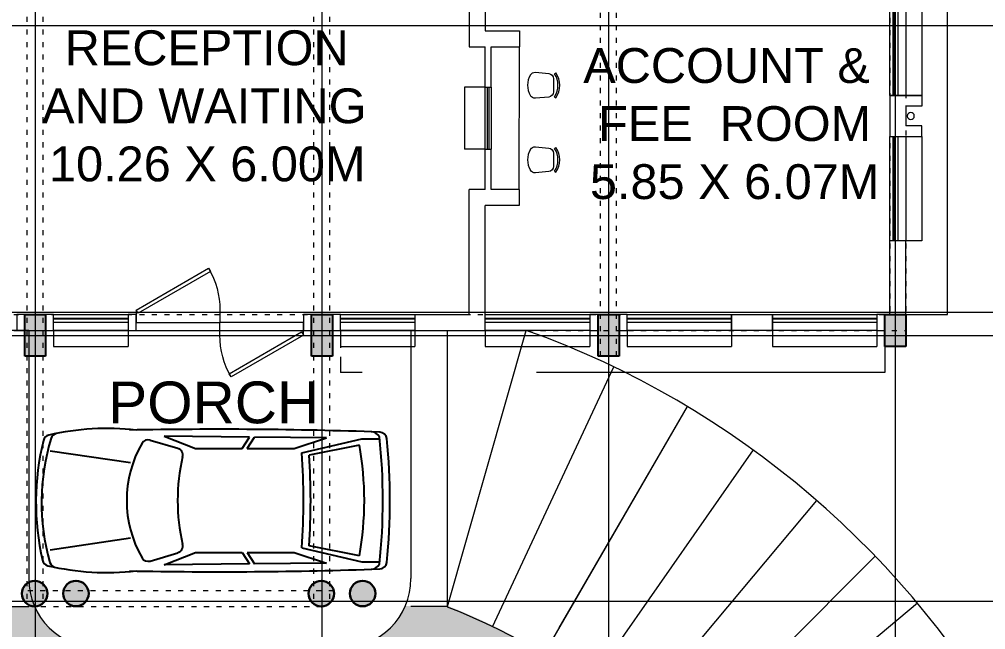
# Model space of a CAD drawing. Header units: inches. Extents: x 719368 to 6315912, y -2624014 to 446967.
# Drawn here: x 5981686 to 5995555, y -2150553 to -2141792 of the extents above; entities that cross this region are included whole.
import ezdxf
from ezdxf.lldxf.tags import DXFTag

# ---------------------------------------------------------------- set-up
doc = ezdxf.new("R2010")
doc.units = ezdxf.units.IN
doc.header["$LTSCALE"] = 20
doc.header["$MEASUREMENT"] = 0
for name, pattern in [('ACAD_ISO03W100', [30, 12, -18]), ('CENTER', [2, 1.25, -0.25, 0.25, -0.25]), ('CENTER2', [1.125, 0.75, -0.125, 0.125, -0.125]), ('DASHED2', [0.375, 0.25, -0.125])]:
    doc.linetypes.add(name, pattern=pattern)
doc.layers.get('0').update_dxf_attribs({"color": 51, "lineweight": 30})
doc.layers.add('Arrow', color=7, linetype='Continuous')
for name, color, linetype, lineweight in [('CLL LEV.', 252, 'Continuous', 18), ('COL HATCH', 254, 'Continuous', 5), ('COLUMN', 2, 'Continuous', 25), ('DOOR', 43, 'Continuous', 13), ('FIXTURE', 15, 'DASHDOT', 9), ('Furniture', 13, 'Continuous', 13), ('GRID', 202, 'CENTER', 5), ('HIDDEN', 181, 'ACAD_ISO03W100', 18), ('Landscaping', 82, 'Continuous', 9), ('PROJ.', 30, 'DASHED2', 13), ('ramp', 9, 'Continuous', 5), ('Text', 7, 'Continuous', 15), ('WALL', 1, 'Continuous', 18), ('window', 71, 'Continuous', 18), ('Window-Wall', 7, 'Continuous', 20)]:
    doc.layers.add(name, color=color, linetype=linetype, lineweight=lineweight)
doc.styles.add('L120', font='simplex.shx', dxfattribs={"height": 1})
doc.styles.add('Tabrej.', font='GOTHIC.TTF', dxfattribs={"height": 1})
tags = doc.linetypes.add('DASHDOT', pattern=[1, 0.5, -0.25, 0, -0.25]).pattern_tags.tags
tags[10:11] = [DXFTag(74, 4), DXFTag(75, 0), DXFTag(340, '0'), DXFTag(46, 1.0), DXFTag(50, 0.0), DXFTag(44, 0.0), DXFTag(45, 0.0)]
tags[8:9] = [DXFTag(74, 4), DXFTag(75, 0), DXFTag(340, '0'), DXFTag(46, 1.0), DXFTag(50, 0.0), DXFTag(44, 0.0), DXFTag(45, 0.0)]
tags[6:7] = [DXFTag(74, 4), DXFTag(75, 0), DXFTag(340, '0'), DXFTag(46, 1.0), DXFTag(50, 0.0), DXFTag(44, 0.0), DXFTag(45, 0.0)]
tags[4:5] = [DXFTag(74, 4), DXFTag(75, 0), DXFTag(340, '0'), DXFTag(46, 1.0), DXFTag(50, 0.0), DXFTag(44, 0.0), DXFTag(45, 0.0)]

# ---------------------------------------------------------------- blocks, each defined once
blk = doc.blocks.new('C2')
at = {"layer": 'COLUMN'}
h = blk.add_hatch(color=7, dxfattribs=at)
h.dxf.hatch_style = 1
h.paths.add_polyline_path([(0.2999999999992724, 0), (0, 0), (0, -0.599999999999909), (0.2999999999992724, -0.599999999999909)])
for p, q in [((0, 0), (0, -0.599999999999909)), ((0.2999999999992724, 0), (0, 0)), ((0.2999999999992724, -0.599999999999909), (0.2999999999992724, 0)), ((0, -0.599999999999909), (0.2999999999992724, -0.599999999999909))]:
    blk.add_line(p, q, dxfattribs=at)
blk = doc.blocks.new('CU')
at = {"layer": 'WALL', "linetype": 'CENTER2'}
h = blk.add_hatch(color=256, dxfattribs=at)
h.dxf.hatch_style = 1
h.paths.add_polyline_path([(0, 0.0350000000000001), (0, -0.2650000000000004), (0.4600000000000364, -0.2650000000000004), (0.4600000000000364, 0.035)])
at = {"layer": 'COLUMN', "linetype": 'CENTER2'}
blk.add_lwpolyline([(0, 0.0350000000000001), (0, -0.2650000000000004), (0.4600000000000364, -0.2650000000000004), (0.4600000000000364, 0.035), (0, 0.0350000000000001)], dxfattribs=at)
blk = doc.blocks.new('*U81')
for p, q in [((0, 0), (0, 5.999999999999999)), ((40, -1.474376176702208e-14), (40, 5.999999999999984))]:
    blk.add_line(p, q)
blk.add_lwpolyline([(0, 8.881784197001252e-16), (34.64101615137753, -20.00000000000001), (35.51601615137753, -18.48445554337724), (0.875, 1.515544456622766)], close=True)
blk.add_arc((0, 0), 40, 330.0000000000001, 359.9999999999999)
blk = doc.blocks.new('New Doors')
at = {"layer": 'DOOR'}
blk.add_line((0, 0.1799072477216317), (1.199381651477543, 0.1799072477216312), dxfattribs=at)
at = {"layer": 'DOOR', "xscale": 0.0299845412869386, "yscale": 0.0299845412869386, "zscale": 0.0299845412869386}
blk.add_blockref('*U81', (0, 0), dxfattribs=at)
blk = doc.blocks.new('chair1')
for p, q in [((527.4870721769571, 223.5729166666651), (555.8742031836962, 242.9956905133836)), ((527.4870721769564, -223.572916666668), (555.8742031836954, -242.9956905133866))]:
    blk.add_line(p, q)
blk.add_lwpolyline([(57.78737914823243, 204.2636756420529, -0.2838044351802746), (154.6206205289036, 253.0051443462078), (416.0407490489385, 230.2729592575098, -0.3890307372447043), (510.2891555102902, 127.4733835630678), (510.2891555102893, -127.4733835630707, -0.3890307372447047), (416.0407490489378, -230.2729592575127), (154.6206205289036, -253.0051443462107, -0.2838044351802786), (57.78737914823093, -204.2636756420537)], format="xyb")
for centre, radius, start, end in [((389.6731711266473, -1.5972e-12), 389.7073621372094, 148.3892090100921, 211.6107909899075), ((200.7266555102896, -1.0829e-12), 395.9257745676757, 325.6196552761551, 34.38034472384486), ((200.7266555102896, -1.0829e-12), 430.3216079010089, 325.6196552761551, 34.38034472384486)]:
    blk.add_arc(centre, radius, start, end)
blk = doc.blocks.new('02PCAR01')
at = {"color": 0, "linetype": 'ByBlock'}
for p, q in [((-137.9997438427015, 26.02802630609608), (-144.9997438427015, 26.02802630609608)), ((-112.5247819854683, 20.16499277812227), (-137.9997438427015, 26.02802630609608)), ((-122.9401215569276, 26.61152007061128), (-92.4825269204805, 26.842350233243)), ((-109.2888132979967, 22.08449975347685), (-122.9401215569276, 26.61152007061128)), ((-89.35098485400908, 22.08449975347685), (-92.4825269204805, 26.842350233243)), ((-90.39052768432225, 26.87140577818968), (-54.31320606322538, 27.31692413403835)), ((-87.23477266372788, 22.08449975347685), (-90.39052768432225, 26.87140577818968)), ((-54.31320606322538, 27.31692413403835), (-67.49966556103323, 22.08449975347685)), ((-48.33139423533862, 25.72324851662847), (-60.00702973400735, 22.19852836608698)), ((-136.9130736546792, 23.49530788033076), (-115.5914849860858, 19.26288349976949)), ((-89.35098485400908, 22.08449975347685), (-109.2888132979967, 22.08449975347685)), ((-67.49966556103323, 22.08449975347685), (-87.23477266372788, 22.08449975347685)), ((-5.999743842701491, 20.97197369390415), (-39.99974384270149, 15.97197369390415)), ((-5.999743842701491, -20.97197369390392), (-39.99974384270149, -15.97197369390392)), ((-112.5133255233961, -20.10595152365045), (-137.9997438427015, -25.97197369390392)), ((-136.9130736546792, -23.35685276945196), (-115.5914849860858, -19.12442838889046)), ((-109.2888132979967, -21.94604464259828), (-122.9401215569276, -26.47306495973271)), ((-89.35098485400908, -21.94604464259805), (-109.2888132979967, -21.94604464259828)), ((-89.35098485400908, -21.94604464259805), (-92.4825269204805, -26.70389512236443)), ((-87.23477266372788, -21.94604464259828), (-90.39052768432225, -26.73295066731089)), ((-67.49966556103323, -21.94604464259828), (-87.23477266372788, -21.94604464259828)), ((-54.31320606322538, -27.17846902315955), (-67.49966556103323, -21.94604464259828)), ((-48.33139423534863, -25.52351837676929), (-60.00702973400189, -21.99879822623257)), ((-137.9997438427015, -25.97197369390392), (-144.9997438427015, -25.97197369390392)), ((-122.9401215569276, -26.47306495973271), (-92.4825269204805, -26.70389512236443)), ((-90.39052768432225, -26.73295066731089), (-54.31320606322538, -27.17846902315955))]:
    blk.add_line(p, q, dxfattribs=at)
for centre, radius, start, end in [((-145.4087945331544, 25.93781619222), 3.135129170786206, 92.11191054820024, 173.4899239594744), ((-77.24322301448001, -1914.326592704805), 1944.596564051584, 88.89024164479488, 92.01225468054943), ((-141.5738679889762, 24.61468900444811), 4.598671866932504, 94.39870535499537, 147.5288077091498), ((-30.01866529687959, -77.69189224817183), 108.3074141948626, 76.66074678640614, 96.565500417639), ((110.8856496775431, 0.09986506992822797), 260.7284208544678, 174.2342012638163, 185.7657987361837), ((111.8924411696164, 0.09986506992822797), 258.7568396342944, 174.0141861234871, 185.985813876513), ((-47.46438045953187, 22.85126538426834), 3, 31.14552362731522, 106.7983717813039), ((-8.860424086256671, 25.33013629940956), 3.135129170786206, 17.81787627694077, 78.39420676235203), ((-95.47226908039147, 0.9123484636440935), 93.12114487892485, 343.0347118802515, 15.8141098076295), ((-5.75369369883947, 24.64295367701561), 3.135129170786206, 14.3451658517873, 76.66074678640665), ((-111.753063082509, 0.9132167133986968), 111.7567944633005, 346.3976144562911, 12.66699730641171), ((-7.970602699153687, 0.09986506992822797), 131.0586831458065, 169.6897201036084, 190.3102798963917), ((-59.14001595820059, 19.32654523372685), 3, 106.7983717813039, 193.6630841216152), ((-87.12257143773559, 0.09986506992822797), 48.72014591624971, 330.077416555536, 29.92258344446025), ((146.0145102396043, 0.09986506992822797), 262.311399289117, 175.797135393886, 184.202864606114), ((147.7145241552159, 0.1035530634626411), 261.0114132064164, 175.5918764209578, 184.4407231079924), ((-142.7041877140125, 0.09986506992777322), 82.74774914337145, 347.0683172584346, 12.93168274156549), ((-59.14001595819491, -19.12681509387244), 3, 166.3369158783852, 253.201628218692), ((-47.46438045954187, -22.65153524440939), 3, 253.2016282186949, 328.8544763726824), ((-145.4087945331537, -25.73808605236354), 3.135129170786206, 186.5100760405258, 267.888089451813), ((-141.5738679889762, -24.41495886459211), 4.598671866932504, 212.4711922908502, 265.6012946450047), ((-30.01866529687959, 77.89162238802783), 108.3074141948626, 263.434499582361, 283.1155720064253), ((-9.36582196846507, -25.23291203340614), 3.135129170786206, 281.3248561490798, 340.8825750929797), ((-6.153390125811029, -24.53717326141214), 3.135129170786206, 283.1155720064243, 344.5941487848717), ((-77.24322301448638, 1914.526322844674), 1944.596564051597, 267.9877453194509, 271.1097583552053)]:
    blk.add_arc(centre, radius, start, end, dxfattribs=at)
blk = doc.blocks.new('1.5 M Window')
at = {"layer": 'CLL LEV.'}
for p, q in [((-0.2299999999995634, 0), (-0.4599999999991269, 0)), ((-0.4599999999991269, 0), (-0.4599999999991269, -1.5)), ((-0.4599999999991269, -1.5), (-0.2299999999995634, -1.5))]:
    blk.add_line(p, q, dxfattribs=at)
at = {"layer": 'window'}
for p, q in [((-0.0650000000005093, 0), (-0.0650000000005093, -1.5)), ((-0.0499999999992724, -1.5), (-0.0499999999992724, 0))]:
    blk.add_line(p, q, dxfattribs=at)
at = {"layer": 'Window-Wall'}
for p, q in [((0, 0), (-0.2299999999995634, 0)), ((-0.2299999999995634, 0), (-0.2299999999995634, -1.5)), ((-0.1149999999997817, 0), (-0.1149999999997817, -1.5)), ((0, -1.5), (0, 0)), ((-0.2299999999995634, -1.5), (0, -1.5))]:
    blk.add_line(p, q, dxfattribs=at)
blk = doc.blocks.new('New Shaft')
at = {"layer": 'FIXTURE'}
blk.add_circle((0.3274999999975989, -0.3024592772420078), 0.05, dxfattribs=at)
at = {"layer": 'WALL'}
for p, q in [((0.0349999999925785, 0), (0.6199999999971624, 0)), ((0.0349999999907595, -4.547e-13), (0.0349999999907595, -0.4599999999995817)), ((0.6199999999971624, -8.527e-13), (0.6199999999953434, -0.4600000000008322)), ((0.1849999999903957, -0.4600000000000364), (0.1849999999903957, -0.2300000000000182)), ((0.1849999999903957, -0.2299999999991655), (0.4699999999993452, -0.2299999999991087)), ((0.4699999999993452, -0.4599999999999796), (0.4699999999993452, -0.2299999999999613)), ((0.0349999999907595, -0.4599999999991269), (0.1849999999922147, -0.4599999999991269)), ((0.6199999999989814, -0.4599999999999796), (0.4699999999975262, -0.4599999999999796))]:
    blk.add_line(p, q, dxfattribs=at)
blk = doc.blocks.new('A$C0E890EBD')
at = {"lineweight": 30, "ltscale": 0.05}
h = blk.add_hatch(color=0, dxfattribs=at)
h.dxf.hatch_style = 1
h.paths.add_polyline_path([(51.19761395838668, -8.004973341356617, 1), (51.56361395838849, -8.004973341356617, 1)])
h = blk.add_hatch(color=0, dxfattribs=at)
h.dxf.hatch_style = 1
h.paths.add_polyline_path([(55.31261395838646, -8.004973341356617, 1), (55.67861395838827, -8.004973341356617, 1)])
at = {"layer": 'COL HATCH'}
h = blk.add_hatch(color=3, dxfattribs=at)
h.dxf.hatch_style = 1
h.paths.add_polyline_path([(50.94587907099685, -4.599999999992633), (50.64587907099758, -4.599999999992633), (50.64587907099758, -3.999999999992724), (50.94587907099685, -3.999999999992724)])
h = blk.add_hatch(color=3, dxfattribs=at)
h.dxf.hatch_style = 1
h.paths.add_polyline_path([(55.0608791266377, -4.599999999992633), (54.76087912663843, -4.599999999992633), (54.76087912663843, -3.999999999992724), (55.0608791266377, -3.999999999992724)])
h = blk.add_hatch(color=3, dxfattribs=at)
h.dxf.hatch_style = 1
h.paths.add_polyline_path([(59.17587907100369, -4.599999999990814), (58.87587907100442, -4.599999999990814), (58.87587907100442, -3.999999999990905), (59.17587907100369, -3.999999999990905)])
at = {"layer": 'COL HATCH', "linetype": 'CENTER2'}
h = blk.add_hatch(color=3, dxfattribs=at)
h.dxf.hatch_style = 1
h.paths.add_polyline_path([(63.29087912664272, -4.459999999989577), (62.99087912664299, -4.459999999989577), (62.99087912664299, -3.999999999989541), (63.29087912664272, -3.999999999989541)])
at = {"layer": 'Landscaping'}
h = blk.add_hatch(dxfattribs=at)
h.set_pattern_fill('DOTS', color=256, scale=1.5, style=0)
h.set_pattern_definition([(0, (45.62476649451719, -12.31345448135789), (0.046875, 0.09375), [0, -0.09375])])
edge = h.paths.add_edge_path()
edge.add_line((46.47283037785382, -10.90895747641957), (46.53921632413358, -10.9535994537116))
edge.add_line((46.53921632413358, -10.9535994537116), (45.62476649451673, -12.31345448135789))
edge.add_line((45.62476649451719, -12.31345448135789), (49.83532021329756, -12.31345448135789))
edge.add_line((49.83532021329756, -12.31345448135789), (51.15940458953719, -11.4272941989484))
edge.add_line((51.15940458953719, -11.4272941989484), (55.74392154436373, -11.4272941989484))
edge.add_line((55.74392154436373, -11.4272941989484), (57.0583021346074, -12.30696009935923))
edge.add_line((57.0583021346074, -12.30696009935923), (61.26110366058765, -12.30696009935923))
edge.add_line((61.26110366058765, -12.30696009935923), (60.3490681162184, -10.95069529375201))
edge.add_line((60.3490681162184, -10.95069529375201), (60.41964037820117, -10.90323818131446))
edge.add_arc((53.44853349965797, -16.51019155638369), 8.946186744209587, 38.81017989663218, 68.5702421947414)
edge.add_line((56.71711496456692, -8.182488843779083), (56.10950712350632, -8.181895578697777))
edge.add_arc((55.18949741953929, -7.789999999988595), 1.000000000002633, 270.00000000009976, 336.9275006287611, ccw=False)
edge.add_line((55.18949741954111, -8.789999999991323), (51.70349741954396, -8.789999999991323))
edge.add_arc((51.70349741954396, -7.789999999991323), 0.9999999999999982, 203.2085638020531, 270.00000000000006, ccw=False)
edge.add_line((50.78442097169045, -8.184079285162397), (50.17526733389286, -8.184329086329626))
edge.add_arc((53.44853349966434, -16.51019155637482), 8.946186744199322, 111.4619927745131, 141.2368117026059)
at = {"layer": 'CLL LEV.'}
for p, q in [((57.25587912660012, -0.7377266229339057), (56.95587912659994, -0.7377266229339057)), ((56.95587912659994, -0.7377266229339057), (56.95587912659994, -1.625500053422684)), ((57.2558791370102, -1.625500053422684), (56.95587912659994, -1.625500053422684)), ((51.06087912659768, -4.230022679110789), (51.06087912659768, -4.460022679110807)), ((52.1321158236633, -4.230022679110789), (52.1321158236633, -4.460022679110807)), ((55.17587912662111, -4.230022679110789), (55.17587912662111, -4.460022679110807)), ((56.24711582368673, -4.230022679110789), (56.24711582368673, -4.460022679110807)), ((57.25617654206462, -4.229999999989104), (57.25617654206462, -4.459999999989122)), ((58.75614072786357, -4.229999999989104), (58.75614072786357, -4.459999999989122)), ((59.29087912660452, -4.229999999990923), (59.29087912660452, -4.459999999990941)), ((60.79087912660452, -4.229999999990923), (60.79087912660452, -4.459999999990941)), ((61.37587912662548, -4.229999999990923), (61.37587912662548, -4.459999999990941)), ((62.87587912662548, -4.229999999990923), (62.87587912662548, -4.459999999990941)), ((51.06087912659768, -4.460022679110807), (52.1321158236633, -4.460022679110807)), ((55.17587912662111, -4.460022679110807), (56.24711582368673, -4.460022679110807)), ((57.25617654206462, -4.459999999989122), (58.75614072786357, -4.459999999989122)), ((59.29087912660452, -4.459999999990941), (60.79087912660452, -4.459999999990941)), ((61.37587912662548, -4.459999999990941), (62.87587912662548, -4.459999999990941))]:
    blk.add_line(p, q, dxfattribs=at)
at = {"layer": 'COLUMN', "color": 3}
for p, q in [((50.64587907099758, -4.599999999992633), (50.64587907099758, -3.999999999992724)), ((50.64587907099758, -3.999999999992724), (50.94587907099685, -3.999999999992724)), ((50.94587907099685, -3.999999999992724), (50.94587907099685, -4.599999999992633)), ((54.76087912663843, -4.599999999992633), (54.76087912663843, -3.999999999992724)), ((54.76087912663843, -3.999999999992724), (55.0608791266377, -3.999999999992724)), ((55.0608791266377, -3.999999999992724), (55.0608791266377, -4.599999999992633)), ((58.87587907100442, -4.599999999990814), (58.87587907100442, -3.999999999990905)), ((58.87587907100442, -3.999999999990905), (59.17587907100369, -3.999999999990905)), ((59.17587907100369, -3.999999999990905), (59.17587907100369, -4.599999999990814)), ((50.94587907099685, -4.599999999992633), (50.64587907099758, -4.599999999992633)), ((55.0608791266377, -4.599999999992633), (54.76087912663843, -4.599999999992633)), ((59.17587907100369, -4.599999999990814), (58.87587907100442, -4.599999999990814))]:
    blk.add_line(p, q, dxfattribs=at)
at = {"layer": 'COLUMN', "color": 3, "linetype": 'CENTER2'}
blk.add_lwpolyline([(63.29087912664272, -4.459999999989577), (62.99087912664299, -4.459999999989577), (62.99087912664299, -3.999999999989541), (63.29087912664272, -3.999999999989541), (63.29087912664272, -4.459999999989577)], dxfattribs=at)
at = {"layer": 'COLUMN', "color": 3, "lineweight": 30, "ltscale": 0.05}
for centre in [(51.38061395838758, -8.004973341356617), (55.49561395838737, -8.004973341356617)]:
    blk.add_circle(centre, 0.183, dxfattribs=at)
at = {"layer": 'Furniture', "ltscale": 10000}
blk.add_line((57.7427723207702, -2.204994176126547), (57.74601072268979, -0.1582325003314509), dxfattribs=at)
at = {"layer": 'PROJ.'}
for p, q in [((63.89087912664309, -3.999999999989541), (63.89087912664309, 1.470000000004802)), ((63.29087912664272, -3.999999999989541), (63.89087912664309, -3.999999999989541)), ((62.99087912664299, -4.229999999989559), (62.99087912664299, -4.829999999989468)), ((62.99087912664299, -4.829999999989468), (55.17587912663748, -4.829999999989468))]:
    blk.add_line(p, q, dxfattribs=at)
at = {"layer": 'PROJ.', "ltscale": 0.05}
blk.add_line((55.17587912663748, -4.230022679112608), (55.17587912663748, -4.829999999989468), dxfattribs=at)
at = {"layer": 'ramp', "ltscale": 0.05}
for p, q in [((50.70349741954215, -4.229999999992742), (49.04210450454184, -4.230681302481798)), ((56.18349695877032, -4.227752766787717), (57.84488987377108, -4.22707146429866)), ((56.71497346666865, -8.189999667026314), (56.71334928487749, -4.229344651053452)), ((56.71497346666865, -8.189999667026314), (57.84488987377108, -4.22707146429866)), ((57.36182125393861, -8.481188679844536), (59.09925178071035, -4.751264246762048)), ((60.15552921126437, -5.320053170765732), (58.09221559397884, -8.876983089245869)), ((60.15552921126437, -5.320053170765732), (58.31229872424865, -8.49758353308971)), ((61.10084550554211, -5.943966614173405), (58.74544103044855, -9.31077050338422)), ((62.01206259365426, -6.667988651491896), (59.37462866905526, -9.813778952178836)), ((62.85386886113383, -7.469027068169453), (59.95538439041275, -10.36988972986524)), ((63.45733903448354, -8.141989818208003), (60.32215036422485, -10.77806535633545)), ((50.17527075902763, -8.192681462338896), (50.70512234323405, -8.192464181285231)), ((56.71497346666865, -8.189999667026314), (56.18512188246223, -8.190216948079978))]:
    blk.add_line(p, q, dxfattribs=at)
for centre, radius, start, end in [((53.44853349966343, -16.51019155637277), 13.04618674419723, 28.60950156388854, 70.30676995308954), ((53.43698794441616, -16.59585758831372), 9.013998446949811, 28.41171832652634, 68.67514281337016)]:
    blk.add_arc(centre, radius, start, end, dxfattribs=at)
at = {"layer": 'WALL'}
for p, q in [((57.2558793391554, 2.300000000004275), (57.2558793391554, 0.0725507470156117)), ((57.02587873903485, 2.070388784992474), (57.02587940825197, -0.1574492529839517)), ((57.2558793391554, 0.0725507470156117), (57.74637586971494, 0.0725507470156117)), ((57.74637586971494, 0.0725507470156117), (57.74601196194908, -0.1574492529839517)), ((57.02587940825197, -0.1574492529839517), (57.25587912663923, -0.1574492529839517)), ((57.25587912663923, -0.7377266229966608), (57.25587912663923, -0.1574492529839517)), ((57.3402542873614, -0.7377266229957513), (57.34025428735822, -0.1574492529839517)), ((57.34025428735822, -0.1574492529839517), (57.74601196194908, -0.1574492529839517)), ((57.2558791381598, -0.7377266229966608), (57.34025428780842, -0.7377266229957513)), ((57.25587912663923, -2.204994176126547), (57.25587912663923, -1.625500053422684)), ((57.25587912663923, -1.625500053422684), (57.34025428736595, -1.625500053469068)), ((57.34025428736913, -2.204994176126547), (57.34025428736595, -1.625500053469068)), ((57.25587912663923, -2.204994176126547), (57.02587912664512, -2.204994176126547)), ((57.02587912664512, -3.999999999988631), (57.02587912664512, -2.204994176126547)), ((57.7427723207702, -2.204994176126547), (57.34025428736913, -2.204994176126547)), ((57.7427723207702, -2.204994176126547), (57.74240841303344, -2.434994176126111)), ((57.74240841303344, -2.434994176126111), (57.25589703379683, -2.434994176126111)), ((57.25617654206462, -4.229999999989104), (57.25589703379683, -2.434994176126111)), ((63.06087912664634, -4.000045358243824), (63.06087912664634, -2.942522679124522)), ((63.2908791266459, -2.942522679124522), (63.06087912664634, -2.942522679124522)), ((63.29087912664636, -4.000045358243824), (63.29087912664636, -2.942522679124522)), ((56.24711582368673, -3.999999999987722), (57.02587912664512, -3.999999999988631)), ((56.24711582368673, -4.000022679111225), (56.24711582368673, -4.230022679110789)), ((56.24711582368673, -4.229999999988195), (57.25617654206462, -4.229999999989104)), ((50.70512133258808, -8.189999667026314), (50.70512133258808, -8.189999667026314))]:
    blk.add_line(p, q, dxfattribs=at)
for points in [[(50.64587907099576, -4.229999999990923), (50.64587907099576, -3.99999999999136), (50.53087907099416, -3.99999999999136), (50.53087907099416, -4.229999999990923), (50.64587907099576, -4.229999999990923)], [(51.06087912661405, -4.229999999992742), (51.06087912661405, -3.999999999993179), (50.94587912661245, -3.999999999993179), (50.94587912661245, -4.229999999992742), (51.06087912661405, -4.229999999992742)], [(52.24711582368127, -4.229999999992742), (52.24711582368127, -3.999999999993179), (52.13211582367967, -3.999999999993179), (52.13211582367967, -4.229999999992742), (52.24711582368127, -4.229999999992742)], [(54.76087912663661, -4.229999999990923), (54.76087912663661, -3.99999999999136), (54.64587912663501, -3.99999999999136), (54.64587912663501, -4.229999999990923), (54.76087912663661, -4.229999999990923)], [(55.17587912662111, -4.229999999990923), (55.17587912662111, -3.99999999999136), (55.06087912661951, -3.99999999999136), (55.06087912661951, -4.229999999990923), (55.17587912662111, -4.229999999990923)], [(55.17587912663748, -4.230022679112608), (55.17587912663748, -4.000022679113044), (55.06087912663588, -4.000022679113044), (55.06087912663588, -4.230022679112608), (55.17587912663748, -4.230022679112608)], [(58.8758790710026, -4.229999999989104), (58.8758790710026, -3.999999999989541), (58.75614072786357, -3.999999999989541), (58.75614072786357, -4.229999999989104), (58.8758790710026, -4.229999999989104)], [(59.29087912662089, -4.229999999990923), (59.29087912662089, -3.99999999999136), (59.17587912661929, -3.99999999999136), (59.17587912661929, -4.229999999990923), (59.29087912662089, -4.229999999990923)], [(62.99087912664345, -4.229999999989104), (62.99087912664345, -3.999999999989541), (62.87587912664185, -3.999999999989541), (62.87587912664185, -4.229999999989104), (62.99087912664345, -4.229999999989104)]]:
    blk.add_lwpolyline(points, dxfattribs=at)
blk.add_lwpolyline([(60.79087912662089, -3.999999999989541), (61.37587912664185, -3.999999999989541), (61.37587912664185, -4.229999999989104), (60.79087912662089, -4.229999999989104)], close=True, dxfattribs=at)
at = {"layer": 'window', "ltscale": 0.05}
for p, q in [((57.28848932356777, -1.625500053437236), (57.28848932400069, -0.7377266229530051)), ((57.31151247133857, -1.62550005344815), (57.31151247175876, -0.737726622963919))]:
    blk.add_line(p, q, dxfattribs=at)
at = {"layer": 'window'}
for p, q in [((51.06087912661405, -4.049999999990632), (52.13211582367967, -4.049999999990632)), ((52.13211582367967, -4.064999999991869), (51.06087912661405, -4.064999999991869)), ((55.17587912662111, -4.050022679110498), (56.24711582368673, -4.050022679110498)), ((56.24711582368673, -4.065022679111735), (55.17587912662111, -4.065022679111735)), ((57.25614072786539, -4.050000737825485), (58.75614072786539, -4.050000737825485)), ((58.75614072786539, -4.065000737826722), (57.25614072786539, -4.065000737826722)), ((59.29087912662089, -4.049999999988813), (60.79087912662089, -4.049999999988813)), ((60.79087912662089, -4.06499999999005), (59.29087912662089, -4.06499999999005)), ((61.37587912664185, -4.049999999988813), (62.87587912664185, -4.049999999988813)), ((62.87587912664185, -4.06499999999005), (61.37587912664185, -4.06499999999005))]:
    blk.add_line(p, q, dxfattribs=at)
at = {"layer": 'Window-Wall'}
for p, q in [((57.2558791370102, -1.625500053422684), (57.25587913767049, -0.7377266229339057)), ((57.34025428780842, -0.7377266229957513), (57.34025428731911, -1.625500053462247)), ((51.06087912661405, -4.229999999990923), (51.06087912661405, -3.99999999999136)), ((51.06087912661405, -3.99999999999136), (52.13211582367967, -3.99999999999136)), ((52.13211582367967, -3.999999999993179), (52.13211582367967, -4.229999999992742)), ((55.17587912662111, -4.000022679111225), (56.24711582368673, -4.000022679111225)), ((57.25614072786539, -4.230000737825776), (57.25614072786539, -4.000000737826213)), ((57.25614072786539, -4.000000737826213), (58.75614072786539, -4.000000737826213)), ((58.75614072786539, -4.000000737826213), (58.75614072786539, -4.230000737825776)), ((59.29087912662089, -4.229999999989104), (59.29087912662089, -3.999999999989541)), ((59.29087912662089, -3.999999999989541), (60.79087912662089, -3.999999999989541)), ((60.79087912662089, -3.999999999989541), (60.79087912662089, -4.229999999989104)), ((61.37587912664185, -4.229999999989104), (61.37587912664185, -3.999999999989541)), ((61.37587912664185, -3.999999999989541), (62.87587912664185, -3.999999999989541)), ((62.87587912664185, -3.999999999989541), (62.87587912664185, -4.229999999989104)), ((52.13211582367967, -4.114999999991142), (51.06087912661405, -4.114999999991142)), ((56.24711582368673, -4.115022679111007), (55.17587912662111, -4.115022679111007)), ((58.75614072786539, -4.115000737825994), (57.25614072786539, -4.115000737825994)), ((60.79087912662089, -4.114999999989323), (59.29087912662089, -4.114999999989323)), ((62.87587912664185, -4.114999999989323), (61.37587912664185, -4.114999999989323)), ((52.13211582367967, -4.229999999990923), (51.06087912661405, -4.229999999990923)), ((56.24711582368673, -4.230022679110789), (55.17587912662111, -4.230022679110789)), ((58.75614072786539, -4.230000737825776), (57.25614072786539, -4.230000737825776)), ((60.79087912662089, -4.229999999989104), (59.29087912662089, -4.229999999989104)), ((62.87587912664185, -4.229999999989104), (61.37587912664185, -4.229999999989104))]:
    blk.add_line(p, q, dxfattribs=at)
at = {"layer": 'Window-Wall', "lineweight": 15}
for p, q in [((50.70349741954396, -4.229999999992742), (50.70349741954396, -7.789999999991323)), ((50.70349741954396, -4.229999999992742), (56.18949741954111, -4.229999999992742)), ((56.18949741954111, -4.229999999992742), (56.18949741954111, -7.789999999991323))]:
    blk.add_line(p, q, dxfattribs=at)
at = {"layer": 'Window-Wall', "lineweight": 15, "ltscale": 0.03}
for centre, start, end in [((51.70349741954396, -7.789999999991323), 180.0000000000261, 270), ((55.18949741954111, -7.789999999991323), 270, 0)]:
    blk.add_arc(centre, 1, start, end, dxfattribs=at)
at = {"layer": 'Arrow', "xscale": 0.03390129313220053, "yscale": 0.03390129313220053, "zscale": 0.03390129313220053, "rotation": 180}
blk.add_blockref('02PCAR01', (50.80729109334925, -6.666421109207249), dxfattribs=at)
at = {"layer": 'Furniture', "ltscale": 10000, "xscale": 0.0007336970477354043, "yscale": 0.0007336970477354043, "zscale": 0.0007336970477354043}
for p in [(57.86186013342285, -0.708577511959902, 0.0018910070919351), (57.86186013342285, -1.779208319092959, 0.0018910070919351)]:
    blk.add_blockref('chair1', p, dxfattribs=at)
at = {"layer": 'WALL', "xscale": -1}
for name, p, rotation in [('New Shaft', (63.06087912664634, -0.8225226791255409), 90), ('New Doors', (52.24711582368127, -3.935092752269156), 180)]:
    blk.add_blockref(name, p, dxfattribs=dict(at, rotation=rotation))
blk.add_blockref('New Doors', (54.64587912663501, -4.294907247712672), dxfattribs=at)
at = {"layer": 'Window-Wall', "xscale": -1}
for p in [(63.06087912664634, 0.6424773208836996), (63.06087912664634, -1.442522679136346)]:
    blk.add_blockref('1.5 M Window', p, dxfattribs=at)
at = {"layer": 'Text', "lineweight": 30, "char_height": 0.5, "attachment_point": 1, "style": 'L120'}
for s, insert, width in [('\\pi0.47409;{\\fArial|b0|i0|c0|p34;RECEPTION \\P\\pi0.14906;AND WAITING \\P\\pi0.2483;10.26 X 6.00M}', (50.74581227602812, 0.0795840118344131), 4.91100246021233), ('\\pi0.11611;{\\fArial|b0|i0|c0|p34;ACCOUNT &\\P\\pi0.13453; FEE  ROOM\\P\\pi0.016865; 5.85 X 6.07M}', (58.54665462536923, -0.1751742682749864), 4.329773117246077)]:
    blk.add_mtext(s, dxfattribs=dict(at, insert=insert, width=width))
at = {"layer": 'WALL', "insert": (51.84462571004133, -4.962167392083984), "char_height": 0.6, "width": 2.986567828766738, "attachment_point": 1, "rotation": 0.0234957996067012, "style": 'Tabrej.'}
blk.add_mtext('{\\fArial|b0|i0|c0|p34;PORCH}', dxfattribs=at)

msp = doc.modelspace()

# ---------------------------------------------------------------- hatches: boundary and pattern name
at = {"lineweight": 30, "ltscale": 0.05}
h = msp.add_hatch(color=0, dxfattribs=at)
h.dxf.hatch_style = 1
h.paths.add_polyline_path([(5981721.59846993, -2150035.857410091, 1), (5982087.598469932, -2150035.857410091, 1)])
h = msp.add_hatch(color=0, dxfattribs=at)
h.dxf.hatch_style = 1
h.paths.add_polyline_path([(5985836.59846993, -2150035.857410091, 1), (5986202.598469932, -2150035.857410091, 1)])

# ---------------------------------------------------------------- linework, layer by layer
at = {"layer": 'COLUMN', "lineweight": 30, "ltscale": 0.05}
for centre in [(5981904.59846993, -2150035.857410091), (5986019.59846993, -2150035.857410091)]:
    msp.add_circle(centre, 183, dxfattribs=at)
at = {"layer": 'GRID', "ltscale": 0.05}
for p, q in [((5981912.981869744, -2115272.669662294), (5981912.981869744, -2155060.023210803)), ((5986027.981926011, -2115272.669662294), (5986027.981926011, -2155060.023210803)), ((5990142.981869744, -2115272.669662294), (5990142.981869744, -2155060.023210803)), ((5994257.981925057, -2115272.669662294), (5994257.981925057, -2155060.023210803)), ((5926274.7985564, -2141879.534393109), (6041274.924583599, -2141879.534393109)), ((5925637.067181659, -2146329.533328332), (6041274.924583599, -2146329.533328332)), ((5926274.7985564, -2150144.534393109), (6041274.924583599, -2150144.534393109))]:
    msp.add_line(p, q, dxfattribs=at)
at = {"layer": 'GRID', "color": 190, "ltscale": 0.05}
msp.add_line((5925637.067181659, -2145994.534393586), (6041274.924583599, -2145994.534393586), dxfattribs=at)
at = {"layer": 'HIDDEN', "linetype": 'ACAD_ISO03W100', "ltscale": 0.3}
for p, q in [((5981797.981870815, -2150109.48796993), (5981797.981870814, -2139729.442611597)), ((5982027.981870814, -2150109.48796993), (5982027.981870814, -2139729.442611597)), ((5985912.981925375, -2150109.53332818), (5985912.981925374, -2139729.487969847)), ((5986142.981925374, -2150109.53332818), (5986142.981925374, -2139729.487969847)), ((5990027.981926456, -2146629.533328092), (5990027.981926456, -2139729.442611597)), ((5990257.981926456, -2146629.533328092), (5990257.981926456, -2139729.442611597)), ((5994177.981925387, -2140329.487969847), (5994177.981925387, -2146029.533328094)), ((5994407.981925385, -2140329.487969847), (5994407.981925385, -2146029.533328094)), ((5977647.981925372, -2146029.533328094), (5994407.981925385, -2146029.533328094)), ((5977647.981925372, -2146259.533328094), (5994407.981925385, -2146259.533328094)), ((5986197.871631831, -2149994.53332818), (5981726.325308029, -2149994.53332818)), ((5986027.981926461, -2150224.533328181), (5981912.98187082, -2150224.533328181))]:
    msp.add_line(p, q, dxfattribs=at)
at = {"layer": 'Window-Wall'}
for p, q in [((5983249.218622422, -2146259.533328092), (5982177.981925355, -2146259.533328092)), ((5987364.218622429, -2146259.556007211), (5986292.981925363, -2146259.556007211)), ((5989873.243526608, -2146259.534065926), (5988373.243526608, -2146259.534065926))]:
    msp.add_line(p, q, dxfattribs=at)

# ---------------------------------------------------------------- block references
at = {"color": 0, "xscale": 1000, "yscale": 1000, "zscale": 1000}
msp.add_blockref('A$C0E890EBD', (5931117.102798736, -2142029.533328099), dxfattribs=at)
at = {"color": 5, "xscale": -1000, "yscale": 1000, "zscale": 1000, "rotation": 180}
for p in [(5981762.98186974, -2146629.533328094), (5985877.981925379, -2146629.533328094), (5989992.981869746, -2146629.533328092)]:
    msp.add_blockref('C2', p, dxfattribs=at)
at = {"linetype": 'CENTER2', "xscale": -1000, "yscale": 1000, "zscale": 1000, "rotation": 270}
msp.add_blockref('CU', (5994372.981925385, -2146489.53332809), dxfattribs=at)

doc.saveas('drawing.dxf')
